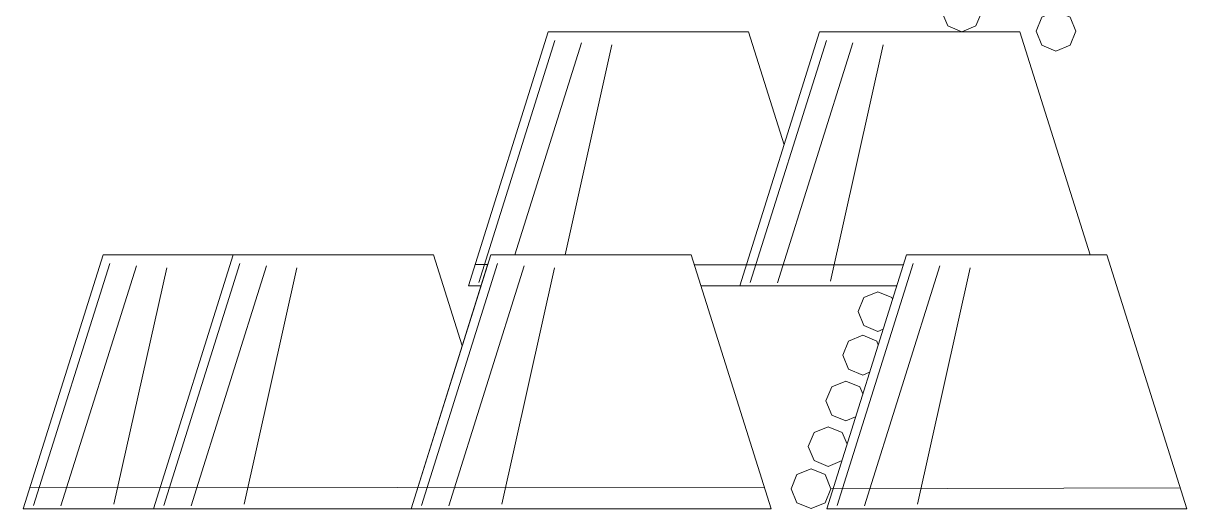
# Model space of a CAD drawing. Header units: inches. Extents: x 258415 to 640093, y 441672 to 945769.
# Drawn here: x 299265.4 to 299382.5, y 463401.9 to 463450.7 of the extents above; entities that cross this region are included whole.
import ezdxf

# ---------------------------------------------------------------- set-up
doc = ezdxf.new("R2010")
doc.units = ezdxf.units.IN
doc.header["$MEASUREMENT"] = 0
doc.linetypes.add('HIDDEN', pattern=[0.375, 0.25, -0.125])
doc.layers.add('CQ SPOT DETAIL DIMENSION', color=9, linetype='Continuous')
doc.layers.add('E-LITE-FIXT-NORM-CEILING', color=3, linetype='Continuous')
doc.layers.add('Glass', color=4, linetype='Continuous', lineweight=0)

# ---------------------------------------------------------------- blocks, each defined once
blk = doc.blocks.new('crystal ch 21')
at = {"layer": 'Glass', "color": 193, "lineweight": 0}
for p, q in [((38831.76, 39528.54), (38810.54, 39623.63)), ((38853.12, 39527.94), (38822.75, 39624.53)), ((38864.1, 39528.02), (38833.46, 39625.44)), ((38938.65, 39539.23), (38919.82, 39623.63)), ((38958.85, 39539.23), (38932.02, 39624.53)), ((38973.37, 39528.02), (38942.73, 39625.44)), ((38796.77, 39438.82), (38775.56, 39533.91)), ((38818.14, 39438.22), (38787.76, 39534.8)), ((38829.11, 39438.3), (38798.47, 39535.71)), ((38886.62, 39535.22), (38802.45, 39535.16)), ((38964.15, 39438.82), (38942.93, 39533.91)), ((38985.51, 39438.22), (38955.14, 39534.8)), ((38996.49, 39438.3), (38965.85, 39535.71)), ((39000.69, 39437.03), (38969.72, 39535.49)), ((38974.89, 39535.29), (38969.79, 39535.28)), ((39067.9, 39438.82), (39046.68, 39533.91)), ((39089.26, 39438.22), (39058.89, 39534.8)), ((39100.24, 39438.3), (39069.6, 39535.71)), ((39120.29, 39438.82), (39099.07, 39533.91)), ((39141.65, 39438.22), (39111.28, 39534.8)), ((39152.63, 39438.3), (39121.99, 39535.71)), ((38831.63, 39445.09), (38691, 39445.43)), ((39154.11, 39445.68), (38858.38, 39445.43))]:
    blk.add_line(p, q, dxfattribs=at)
for points in [[(38778.9, 39644.91), (38773.24, 39642.56), (38770.9, 39636.91), (38773.24, 39631.25), (38778.9, 39628.91), (38784.55, 39631.25), (38786.9, 39636.91), (38784.55, 39642.56)], [(38740.99, 39637.14), (38735.33, 39634.79), (38732.99, 39629.14), (38735.33, 39623.48), (38740.99, 39621.14), (38746.64, 39623.48), (38748.99, 39629.14), (38746.64, 39634.79)], [(38839.63, 39453.09), (38833.98, 39450.74), (38831.63, 39445.09), (38833.98, 39439.43), (38839.63, 39437.09), (38845.29, 39439.43), (38847.63, 39445.09), (38845.29, 39450.74)]]:
    blk.add_lwpolyline(points, close=True, dxfattribs=at)
for points in [[(38727.28, 39539.23), (38755.49, 39628.95), (38836.16, 39628.95), (38868.3, 39526.76), (38805.09, 39526.76)], [(38972.47, 39526.76), (38977.57, 39526.76), (38945.43, 39628.95), (38945.43, 39628.95), (38864.77, 39628.95), (38850.46, 39583.47)], [(38690.22, 39437.03), (38833.31, 39437.03), (38801.17, 39539.23), (38801.17, 39539.23), (38720.51, 39539.23), (38688.36, 39437.03), (38831.46, 39437.03)], [(38857.6, 39437.03), (39000.69, 39437.03), (38968.55, 39539.23), (38968.55, 39539.23), (38887.88, 39539.23), (38855.74, 39437.03), (38998.83, 39437.03)], [(38961.35, 39437.03), (39104.44, 39437.03), (39072.3, 39539.23), (39072.3, 39539.23), (38991.63, 39539.23), (38980.09, 39502.53)], [(39013.74, 39437.03), (39156.83, 39437.03), (39124.69, 39539.23), (39124.69, 39539.23), (39044.02, 39539.23)], [(38810.61, 39509.21), (38812.69, 39508.35), (38818.35, 39510.7), (38820.69, 39516.35), (38818.35, 39522.01), (38812.69, 39524.35), (38807.03, 39522.01), (38806.78, 39521.4)], [(38832.63, 39526.76), (38883.96, 39526.76)], [(38834.48, 39526.76), (38883.96, 39526.76)], [(38972.47, 39526.76), (38975.72, 39526.76)], [(38816.04, 39491.96), (38818.82, 39490.81), (38824.48, 39493.15), (38826.82, 39498.81), (38824.48, 39504.47), (38818.82, 39506.81), (38813.16, 39504.47), (38812.56, 39503.01)], [(38821.68, 39474.01), (38825.61, 39472.39), (38831.27, 39474.73), (38833.61, 39480.39), (38831.27, 39486.04), (38825.61, 39488.39), (38819.95, 39486.04), (38818.78, 39483.23)], [(38827.08, 39456.37), (38832.73, 39454.02), (38838.39, 39456.37), (38840.73, 39462.02), (38838.39, 39467.68), (38832.73, 39470.02), (38827.08, 39467.68), (38825.14, 39463.01)]]:
    blk.add_lwpolyline(points, dxfattribs=at)
blk = doc.blocks.new('SMDS')
at = {"layer": 'E-LITE-FIXT-NORM-CEILING', "linetype": 'HIDDEN', "xscale": -0.25, "yscale": 0.25, "zscale": 0.25, "rotation": 359.9999999999999}
blk.add_blockref('crystal ch 21', (394521.79, 466859.99, 0), dxfattribs=at)

msp = doc.modelspace()

# ---------------------------------------------------------------- block references
at = {"layer": 'CQ SPOT DETAIL DIMENSION'}
msp.add_blockref('SMDS', (-85467.189, -13317.368), dxfattribs=at)

doc.saveas('drawing.dxf')
